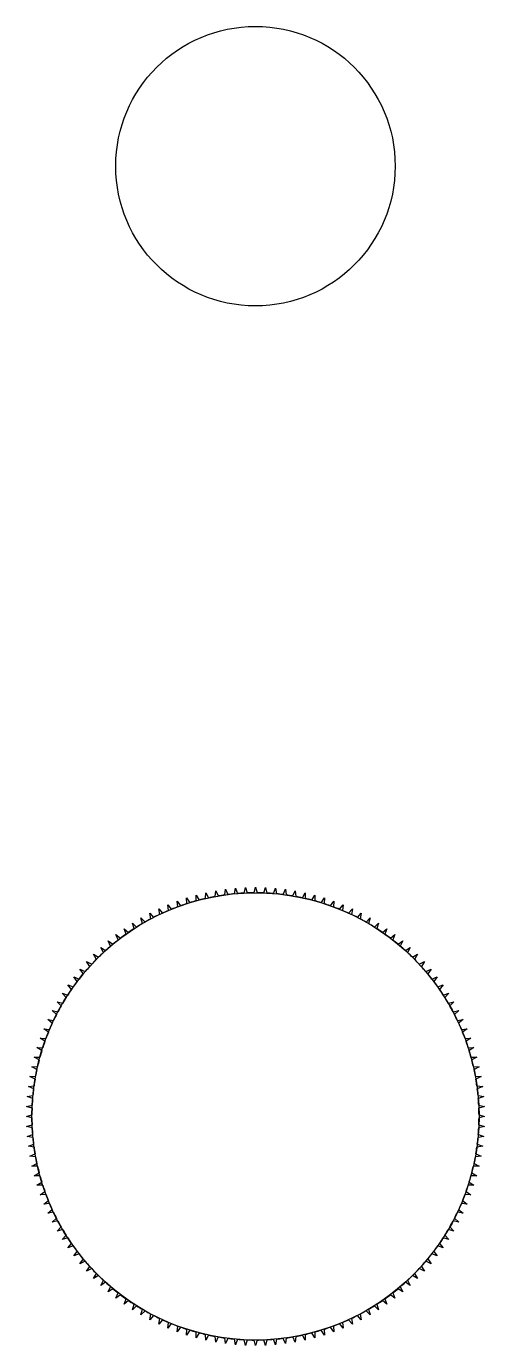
# Model space of a CAD drawing. Header units: millimetres. Extents: x 9226 to 36041, y 16031 to 21779.
# Drawn here: x 15021.28 to 15025.38, y 17463.91 to 17475.71 of the extents above; entities that cross this region are included whole.
import ezdxf

# ---------------------------------------------------------------- set-up
doc = ezdxf.new("R2010")
doc.units = ezdxf.units.MM
doc.layers.add('02___PRT_ALL_AXES', color=7, linetype='Continuous')

msp = doc.modelspace()

# ---------------------------------------------------------------- linework, layer by layer
at = {"color": 7, "linetype": 'Continuous'}
for p, q in [((15022.717, 17467.859), (15022.715, 17467.911)), ((15022.715, 17467.911), (15022.743, 17467.868)), ((15022.801, 17467.884), (15022.801, 17467.936)), ((15022.801, 17467.936), (15022.827, 17467.891)), ((15022.885, 17467.906), (15022.888, 17467.957)), ((15022.888, 17467.957), (15022.911, 17467.912)), ((15022.971, 17467.923), (15022.975, 17467.975)), ((15022.975, 17467.975), (15022.997, 17467.928)), ((15023.057, 17467.937), (15023.064, 17467.989)), ((15023.064, 17467.989), (15023.083, 17467.941)), ((15023.144, 17467.947), (15023.153, 17467.998)), ((15023.153, 17467.998), (15023.17, 17467.95)), ((15023.231, 17467.954), (15023.242, 17468.004)), ((15023.242, 17468.004), (15023.257, 17467.955)), ((15023.318, 17467.956), (15023.331, 17468.006)), ((15023.331, 17468.006), (15023.345, 17467.956)), ((15023.405, 17467.955), (15023.421, 17468.004)), ((15023.421, 17468.004), (15023.432, 17467.954)), ((15023.492, 17467.95), (15023.51, 17467.998)), ((15023.51, 17467.998), (15023.519, 17467.947)), ((15023.579, 17467.941), (15023.599, 17467.989)), ((15023.599, 17467.989), (15023.606, 17467.937)), ((15023.665, 17467.928), (15023.687, 17467.975)), ((15023.687, 17467.975), (15023.692, 17467.923)), ((15023.751, 17467.912), (15023.775, 17467.957)), ((15023.775, 17467.957), (15023.777, 17467.906)), ((15023.836, 17467.891), (15023.862, 17467.936)), ((15023.862, 17467.936), (15023.862, 17467.884)), ((15023.92, 17467.868), (15023.948, 17467.911)), ((15023.948, 17467.911), (15023.945, 17467.859)), ((15022.465, 17467.814), (15022.498, 17467.774)), ((15022.474, 17467.763), (15022.465, 17467.814)), ((15022.547, 17467.85), (15022.578, 17467.809)), ((15022.554, 17467.799), (15022.547, 17467.85)), ((15022.635, 17467.831), (15022.63, 17467.882)), ((15022.63, 17467.882), (15022.66, 17467.84)), ((15024.003, 17467.84), (15024.032, 17467.882)), ((15024.032, 17467.882), (15024.028, 17467.831)), ((15024.084, 17467.809), (15024.116, 17467.85)), ((15024.116, 17467.85), (15024.109, 17467.799)), ((15024.164, 17467.774), (15024.198, 17467.814)), ((15024.198, 17467.814), (15024.189, 17467.763)), ((15022.23, 17467.685), (15022.268, 17467.65)), ((15022.245, 17467.636), (15022.23, 17467.685)), ((15022.306, 17467.731), (15022.343, 17467.695)), ((15022.32, 17467.681), (15022.306, 17467.731)), ((15022.385, 17467.774), (15022.42, 17467.736)), ((15022.396, 17467.724), (15022.385, 17467.774)), ((15024.243, 17467.736), (15024.278, 17467.774)), ((15024.278, 17467.774), (15024.267, 17467.724)), ((15024.32, 17467.695), (15024.356, 17467.731)), ((15024.356, 17467.731), (15024.343, 17467.681)), ((15024.395, 17467.65), (15024.433, 17467.685)), ((15024.433, 17467.685), (15024.417, 17467.636)), ((15022.083, 17467.582), (15022.124, 17467.551)), ((15022.103, 17467.535), (15022.083, 17467.582)), ((15022.155, 17467.635), (15022.195, 17467.602)), ((15022.173, 17467.587), (15022.155, 17467.635)), ((15024.467, 17467.602), (15024.507, 17467.635)), ((15024.507, 17467.635), (15024.489, 17467.587)), ((15024.538, 17467.551), (15024.579, 17467.582)), ((15024.579, 17467.582), (15024.559, 17467.535)), ((15021.946, 17467.468), (15021.99, 17467.44)), ((15021.97, 17467.422), (15021.946, 17467.468)), ((15022.014, 17467.526), (15022.056, 17467.497)), ((15022.035, 17467.48), (15022.014, 17467.526)), ((15024.607, 17467.497), (15024.649, 17467.526)), ((15024.649, 17467.526), (15024.627, 17467.48)), ((15024.673, 17467.44), (15024.716, 17467.468)), ((15024.716, 17467.468), (15024.692, 17467.422)), ((15021.82, 17467.341), (15021.866, 17467.317)), ((15021.848, 17467.297), (15021.82, 17467.341)), ((15021.882, 17467.406), (15021.927, 17467.38)), ((15021.908, 17467.361), (15021.882, 17467.406)), ((15024.736, 17467.38), (15024.781, 17467.406)), ((15024.781, 17467.406), (15024.755, 17467.361)), ((15024.797, 17467.317), (15024.843, 17467.341)), ((15024.843, 17467.341), (15024.815, 17467.297)), ((15021.705, 17467.204), (15021.753, 17467.184)), ((15021.736, 17467.163), (15021.705, 17467.204)), ((15021.761, 17467.274), (15021.808, 17467.252)), ((15021.791, 17467.231), (15021.761, 17467.274)), ((15024.855, 17467.252), (15024.902, 17467.274)), ((15024.902, 17467.274), (15024.872, 17467.231)), ((15024.91, 17467.184), (15024.958, 17467.204)), ((15024.958, 17467.204), (15024.926, 17467.163)), ((15021.652, 17467.132), (15021.701, 17467.114)), ((15021.685, 17467.092), (15021.652, 17467.132)), ((15024.962, 17467.114), (15025.011, 17467.132)), ((15025.011, 17467.132), (15024.977, 17467.092)), ((15021.556, 17466.981), (15021.606, 17466.968)), ((15021.593, 17466.944), (15021.556, 17466.981)), ((15021.602, 17467.058), (15021.652, 17467.042)), ((15021.637, 17467.019), (15021.602, 17467.058)), ((15025.011, 17467.042), (15025.06, 17467.058)), ((15025.06, 17467.058), (15025.025, 17467.019)), ((15025.057, 17466.968), (15025.107, 17466.981)), ((15025.107, 17466.981), (15025.07, 17466.944)), ((15021.513, 17466.903), (15021.563, 17466.891)), ((15021.551, 17466.868), (15021.513, 17466.903)), ((15025.099, 17466.891), (15025.15, 17466.903)), ((15025.15, 17466.903), (15025.111, 17466.868)), ((15021.437, 17466.741), (15021.489, 17466.734)), ((15021.478, 17466.709), (15021.437, 17466.741)), ((15021.473, 17466.822), (15021.524, 17466.813)), ((15021.513, 17466.789), (15021.473, 17466.822)), ((15025.138, 17466.813), (15025.189, 17466.822)), ((15025.189, 17466.822), (15025.149, 17466.789)), ((15025.174, 17466.734), (15025.225, 17466.741)), ((15025.225, 17466.741), (15025.184, 17466.709)), ((15021.405, 17466.657), (15021.456, 17466.653)), ((15021.447, 17466.628), (15021.405, 17466.657)), ((15025.206, 17466.653), (15025.258, 17466.657)), ((15025.258, 17466.657), (15025.215, 17466.628)), ((15021.351, 17466.487), (15021.403, 17466.487)), ((15021.396, 17466.461), (15021.351, 17466.487)), ((15021.376, 17466.573), (15021.428, 17466.57)), ((15021.42, 17466.545), (15021.376, 17466.573)), ((15025.235, 17466.57), (15025.286, 17466.573)), ((15025.286, 17466.573), (15025.243, 17466.545)), ((15025.26, 17466.487), (15025.311, 17466.487)), ((15025.311, 17466.487), (15025.267, 17466.461)), ((15021.33, 17466.4), (15021.382, 17466.402)), ((15021.376, 17466.376), (15021.33, 17466.4)), ((15025.281, 17466.402), (15025.333, 17466.4)), ((15025.333, 17466.4), (15025.287, 17466.376)), ((15021.312, 17466.312), (15021.364, 17466.317)), ((15021.359, 17466.29), (15021.312, 17466.312)), ((15025.298, 17466.317), (15025.35, 17466.312)), ((15025.35, 17466.312), (15025.303, 17466.29)), ((15021.289, 17466.135), (15021.34, 17466.144)), ((15021.338, 17466.117), (15021.289, 17466.135)), ((15021.299, 17466.224), (15021.35, 17466.23)), ((15021.347, 17466.204), (15021.299, 17466.224)), ((15025.312, 17466.23), (15025.364, 17466.224)), ((15025.364, 17466.224), (15025.316, 17466.204)), ((15025.322, 17466.144), (15025.373, 17466.135)), ((15025.373, 17466.135), (15025.325, 17466.117)), ((15021.283, 17466.046), (15021.334, 17466.057)), ((15021.333, 17466.03), (15021.283, 17466.046)), ((15025.329, 17466.057), (15025.379, 17466.046)), ((15025.379, 17466.046), (15025.33, 17466.03)), ((15021.281, 17465.956), (15021.331, 17465.969)), ((15021.331, 17465.943), (15021.281, 17465.956)), ((15025.331, 17465.969), (15025.381, 17465.956)), ((15025.381, 17465.956), (15025.331, 17465.943)), ((15021.283, 17465.867), (15021.333, 17465.882)), ((15021.334, 17465.855), (15021.283, 17465.867)), ((15021.289, 17465.777), (15021.338, 17465.795)), ((15021.34, 17465.768), (15021.289, 17465.777)), ((15025.373, 17465.777), (15025.322, 17465.768)), ((15025.325, 17465.795), (15025.373, 17465.777)), ((15025.379, 17465.867), (15025.329, 17465.855)), ((15025.33, 17465.882), (15025.379, 17465.867)), ((15021.299, 17465.689), (15021.347, 17465.708)), ((15021.35, 17465.682), (15021.299, 17465.689)), ((15025.364, 17465.689), (15025.312, 17465.682)), ((15025.316, 17465.708), (15025.364, 17465.689)), ((15021.312, 17465.6), (15021.359, 17465.622)), ((15021.364, 17465.596), (15021.312, 17465.6)), ((15021.33, 17465.512), (15021.376, 17465.536)), ((15025.287, 17465.536), (15025.333, 17465.512)), ((15025.35, 17465.6), (15025.298, 17465.596)), ((15025.303, 17465.622), (15025.35, 17465.6)), ((15021.382, 17465.51), (15021.33, 17465.512)), ((15021.351, 17465.426), (15021.396, 17465.451)), ((15021.403, 17465.426), (15021.351, 17465.426)), ((15025.311, 17465.426), (15025.26, 17465.426)), ((15025.267, 17465.451), (15025.311, 17465.426)), ((15025.333, 17465.512), (15025.281, 17465.51)), ((15021.376, 17465.34), (15021.42, 17465.367)), ((15021.428, 17465.342), (15021.376, 17465.34)), ((15025.286, 17465.34), (15025.235, 17465.342)), ((15025.243, 17465.367), (15025.286, 17465.34)), ((15021.405, 17465.255), (15021.447, 17465.285)), ((15021.456, 17465.259), (15021.405, 17465.255)), ((15021.437, 17465.172), (15021.478, 17465.203)), ((15025.184, 17465.203), (15025.225, 17465.172)), ((15025.258, 17465.255), (15025.206, 17465.259)), ((15025.215, 17465.285), (15025.258, 17465.255)), ((15021.489, 17465.178), (15021.437, 17465.172)), ((15021.473, 17465.09), (15021.513, 17465.123)), ((15021.524, 17465.099), (15021.473, 17465.09)), ((15025.189, 17465.09), (15025.138, 17465.099)), ((15025.149, 17465.123), (15025.189, 17465.09)), ((15025.225, 17465.172), (15025.174, 17465.178)), ((15021.513, 17465.009), (15021.551, 17465.045)), ((15021.563, 17465.021), (15021.513, 17465.009)), ((15021.556, 17464.931), (15021.593, 17464.968)), ((15021.606, 17464.944), (15021.556, 17464.931)), ((15025.107, 17464.931), (15025.057, 17464.944)), ((15025.07, 17464.968), (15025.107, 17464.931)), ((15025.15, 17465.009), (15025.099, 17465.021)), ((15025.111, 17465.045), (15025.15, 17465.009)), ((15021.602, 17464.855), (15021.637, 17464.893)), ((15021.652, 17464.87), (15021.602, 17464.855)), ((15025.06, 17464.855), (15025.011, 17464.87)), ((15025.025, 17464.893), (15025.06, 17464.855)), ((15021.652, 17464.78), (15021.685, 17464.82)), ((15021.701, 17464.798), (15021.652, 17464.78)), ((15021.705, 17464.708), (15021.736, 17464.749)), ((15021.753, 17464.728), (15021.705, 17464.708)), ((15024.958, 17464.708), (15024.91, 17464.728)), ((15024.926, 17464.749), (15024.958, 17464.708)), ((15025.011, 17464.78), (15024.962, 17464.798)), ((15024.977, 17464.82), (15025.011, 17464.78)), ((15021.761, 17464.638), (15021.791, 17464.681)), ((15021.808, 17464.66), (15021.761, 17464.638)), ((15021.82, 17464.571), (15021.848, 17464.615)), ((15021.866, 17464.595), (15021.82, 17464.571)), ((15024.843, 17464.571), (15024.797, 17464.595)), ((15024.815, 17464.615), (15024.843, 17464.571)), ((15024.902, 17464.638), (15024.855, 17464.66)), ((15024.872, 17464.681), (15024.902, 17464.638)), ((15021.882, 17464.507), (15021.908, 17464.551)), ((15021.927, 17464.532), (15021.882, 17464.507)), ((15021.946, 17464.445), (15021.97, 17464.491)), ((15021.99, 17464.473), (15021.946, 17464.445)), ((15024.716, 17464.445), (15024.673, 17464.473)), ((15024.692, 17464.491), (15024.716, 17464.445)), ((15024.781, 17464.507), (15024.736, 17464.532)), ((15024.755, 17464.551), (15024.781, 17464.507)), ((15022.014, 17464.386), (15022.035, 17464.433)), ((15022.056, 17464.415), (15022.014, 17464.386)), ((15022.083, 17464.33), (15022.103, 17464.378)), ((15022.124, 17464.361), (15022.083, 17464.33)), ((15024.579, 17464.33), (15024.538, 17464.361)), ((15024.559, 17464.378), (15024.579, 17464.33)), ((15024.649, 17464.386), (15024.607, 17464.415)), ((15024.627, 17464.433), (15024.649, 17464.386)), ((15022.155, 17464.277), (15022.173, 17464.326)), ((15022.195, 17464.31), (15022.155, 17464.277)), ((15022.23, 17464.227), (15022.245, 17464.277)), ((15022.268, 17464.262), (15022.23, 17464.227)), ((15024.433, 17464.227), (15024.395, 17464.262)), ((15024.417, 17464.277), (15024.433, 17464.227)), ((15024.507, 17464.277), (15024.467, 17464.31)), ((15024.489, 17464.326), (15024.507, 17464.277)), ((15022.306, 17464.181), (15022.32, 17464.231)), ((15022.343, 17464.217), (15022.306, 17464.181)), ((15022.385, 17464.138), (15022.396, 17464.188)), ((15022.42, 17464.176), (15022.385, 17464.138)), ((15022.465, 17464.098), (15022.474, 17464.149)), ((15022.498, 17464.138), (15022.465, 17464.098)), ((15024.198, 17464.098), (15024.164, 17464.138)), ((15024.189, 17464.149), (15024.198, 17464.098)), ((15024.278, 17464.138), (15024.243, 17464.176)), ((15024.267, 17464.188), (15024.278, 17464.138)), ((15024.356, 17464.181), (15024.32, 17464.217)), ((15024.343, 17464.231), (15024.356, 17464.181)), ((15022.547, 17464.062), (15022.554, 17464.113)), ((15022.578, 17464.103), (15022.547, 17464.062)), ((15022.63, 17464.03), (15022.635, 17464.081)), ((15022.66, 17464.072), (15022.63, 17464.03)), ((15022.715, 17464.001), (15022.717, 17464.053)), ((15022.743, 17464.045), (15022.715, 17464.001)), ((15022.801, 17463.976), (15022.801, 17464.028)), ((15022.827, 17464.021), (15022.801, 17463.976)), ((15022.888, 17463.955), (15022.885, 17464.006)), ((15022.911, 17464.001), (15022.888, 17463.955)), ((15023.775, 17463.955), (15023.751, 17464.001)), ((15023.777, 17464.006), (15023.775, 17463.955)), ((15023.862, 17463.976), (15023.836, 17464.021)), ((15023.862, 17464.028), (15023.862, 17463.976)), ((15023.948, 17464.001), (15023.92, 17464.045)), ((15023.945, 17464.053), (15023.948, 17464.001)), ((15024.032, 17464.03), (15024.003, 17464.072)), ((15024.028, 17464.081), (15024.032, 17464.03)), ((15024.116, 17464.062), (15024.084, 17464.103)), ((15024.109, 17464.113), (15024.116, 17464.062)), ((15022.975, 17463.937), (15022.971, 17463.989)), ((15022.997, 17463.984), (15022.975, 17463.937)), ((15023.064, 17463.924), (15023.057, 17463.975)), ((15023.083, 17463.971), (15023.064, 17463.924)), ((15023.153, 17463.914), (15023.144, 17463.965)), ((15023.17, 17463.963), (15023.153, 17463.914)), ((15023.242, 17463.908), (15023.231, 17463.959)), ((15023.257, 17463.957), (15023.242, 17463.908)), ((15023.331, 17463.906), (15023.318, 17463.956)), ((15023.345, 17463.956), (15023.331, 17463.906)), ((15023.421, 17463.908), (15023.405, 17463.957)), ((15023.432, 17463.959), (15023.421, 17463.908)), ((15023.51, 17463.914), (15023.492, 17463.963)), ((15023.519, 17463.965), (15023.51, 17463.914)), ((15023.599, 17463.924), (15023.579, 17463.971)), ((15023.606, 17463.975), (15023.599, 17463.924)), ((15023.687, 17463.937), (15023.665, 17463.984)), ((15023.692, 17463.989), (15023.687, 17463.937))]:
    msp.add_line(p, q, dxfattribs=at)
for start, end in [(102.8842, 104.6158), (100.3842, 102.1158), (97.8842, 99.6158), (95.3842, 97.1158), (92.8842, 94.6158), (90.3842, 92.1158), (87.8842, 89.6158), (85.3842, 87.1158), (82.8842, 84.6158), (80.3842, 82.1158), (77.8842, 79.6158), (75.3842, 77.1158), (112.8842, 114.6158), (110.3842, 112.1158), (107.8842, 109.6158), (105.3842, 107.1158), (72.8842, 74.6158), (70.3842, 72.1158), (67.8842, 69.6158), (65.3842, 67.1158), (120.3842, 122.1158), (117.8842, 119.6158), (115.3842, 117.1158), (62.8842, 64.6158), (60.3842, 62.1158), (57.8842, 59.6158), (125.3842, 127.1158), (122.8842, 124.6158), (55.3842, 57.1158), (52.8842, 54.6158), (130.3842, 132.1158), (127.8842, 129.6158), (50.3842, 52.1158), (47.8842, 49.6158), (135.3842, 137.1158), (132.8842, 134.6158), (45.3842, 47.1158), (42.8842, 44.6158), (140.3842, 142.1158), (137.8842, 139.6158), (40.3842, 42.1158), (37.8842, 39.6158), (145.3842, 147.1158), (142.8842, 144.6158), (35.3842, 37.1158), (32.8842, 34.6158), (147.8842, 149.6158), (30.3842, 32.1158), (152.8842, 154.6158), (150.3842, 152.1158), (27.8842, 29.6158), (25.3842, 27.1158), (155.3842, 157.1158), (22.8842, 24.6158), (160.3842, 162.1158), (157.8842, 159.6158), (20.3842, 22.1158), (17.8842, 19.6158), (162.8842, 164.6158), (15.3842, 17.1158), (167.8842, 169.6158), (165.3842, 167.1158), (12.8842, 14.6158), (10.3842, 12.1158), (170.3842, 172.1158), (7.8842, 9.6158), (172.8842, 174.6158), (5.3842, 7.1158), (177.8842, 179.6158), (175.3842, 177.1158), (2.8842, 4.6158), (0.3842, 2.1158), (180.3842, 182.1158), (357.8842, 359.6158), (182.8842, 184.6158), (355.3842, 357.1158), (185.3842, 187.1158), (187.8842, 189.6158), (350.3842, 352.1158), (352.8842, 354.6158), (190.3842, 192.1158), (347.8842, 349.6158), (192.8842, 194.6158), (195.3842, 197.1158), (342.8842, 344.6158), (345.3842, 347.1158), (197.8842, 199.6158), (340.3842, 342.1158), (200.3842, 202.1158), (337.8842, 339.6158), (202.8842, 204.6158), (205.3842, 207.1158), (332.8842, 334.6158), (335.3842, 337.1158), (207.8842, 209.6158), (210.3842, 212.1158), (327.8842, 329.6158), (330.3842, 332.1158), (212.8842, 214.6158), (325.3842, 327.1158), (215.3842, 217.1158), (217.8842, 219.6158), (320.3842, 322.1158), (322.8842, 324.6158), (220.3842, 222.1158), (222.8842, 224.6158), (315.3842, 317.1158), (317.8842, 319.6158), (225.3842, 227.1158), (227.8842, 229.6158), (310.3842, 312.1158), (312.8842, 314.6158), (230.3842, 232.1158), (232.8842, 234.6158), (305.3842, 307.1158), (307.8842, 309.6158), (235.3842, 237.1158), (237.8842, 239.6158), (300.3842, 302.1158), (302.8842, 304.6158), (240.3842, 242.1158), (242.8842, 244.6158), (245.3842, 247.1158), (292.8842, 294.6158), (295.3842, 297.1158), (297.8842, 299.6158), (247.8842, 249.6158), (250.3842, 252.1158), (252.8842, 254.6158), (255.3842, 257.1158), (257.8842, 259.6158), (280.3842, 282.1158), (282.8842, 284.6158), (285.3842, 287.1158), (287.8842, 289.6158), (290.3842, 292.1158), (260.3842, 262.1158), (262.8842, 264.6158), (265.3842, 267.1158), (267.8842, 269.6158), (270.3842, 272.1158), (272.8842, 274.6158), (275.3842, 277.1158), (277.8842, 279.6158)]:
    msp.add_arc((15023.331, 17465.956), 2, start, end, dxfattribs=at)
at = {"layer": '02___PRT_ALL_AXES', "color": 7, "linetype": 'Continuous'}
for centre, radius in [((15023.331, 17474.456), 1.25), ((15023.331, 17465.956), 2)]:
    msp.add_circle(centre, radius, dxfattribs=at)

doc.saveas('drawing.dxf')
